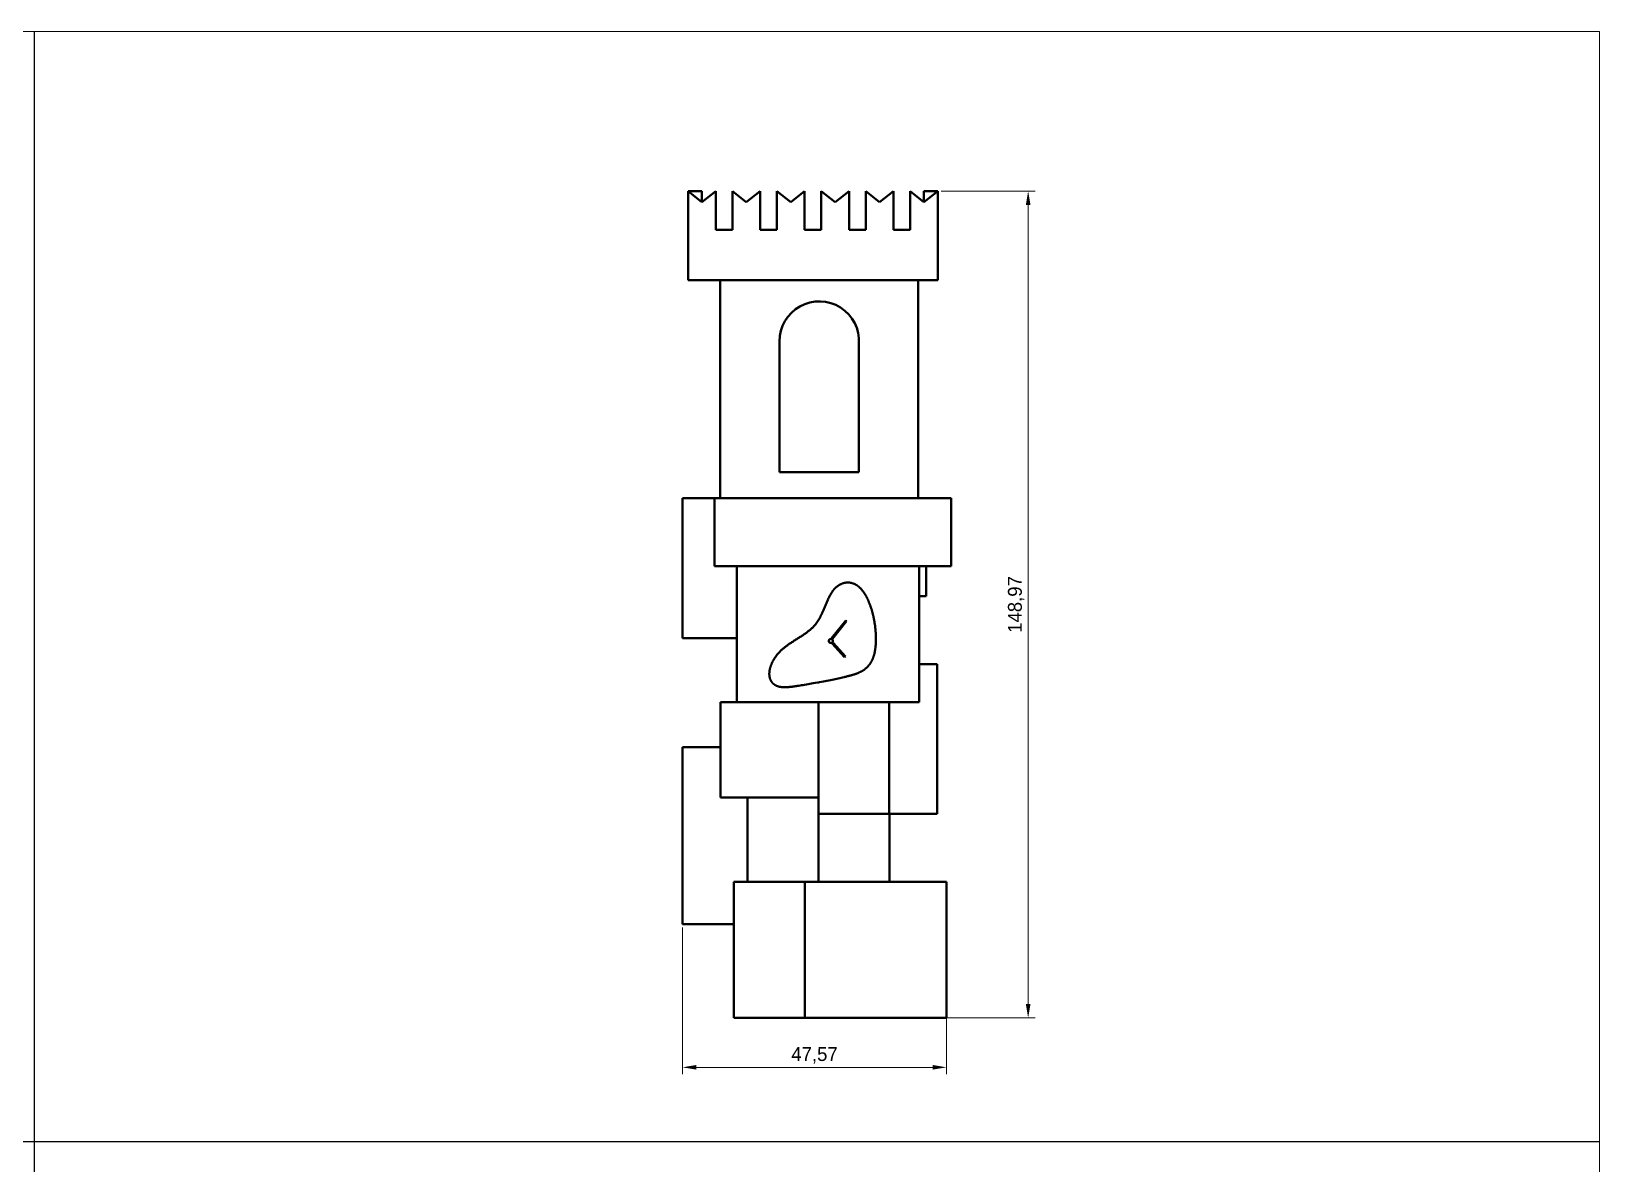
# Model space of a CAD drawing. Header units: millimetres. Extents: x 20 to 584, y 10 to 410.
# Drawn here: x 301.5 to 584, y 206 to 410 of the extents above; entities that cross this region are included whole.
import ezdxf

# ---------------------------------------------------------------- set-up
doc = ezdxf.new("R2010")
doc.units = ezdxf.units.MM
doc.layers.add('几何', color=7, linetype='Continuous')
doc.layers.add('边界', color=7, linetype='Continuous')
doc.dimstyles.new('ISO-25', dxfattribs={"dimtxt": 2.5, "dimasz": 2.5, "dimexe": 1.25, "dimexo": 0.625, "dimtad": 1, "dimtxsty": 'Standard', "dimcen": 2.5, "dimadec": 0, "dimazin": 0, "dimtfac": 1, "dimtmove": 0, "dimatfit": 3, "dimfxl": 1, "dimarcsym": 0})

# ---------------------------------------------------------------- blocks, each defined once
blk = doc.blocks.new('*D6')
at = {"color": 0, "lineweight": 15, "transparency": 16777216}
for p, q in [((465.41, 381.22), (482.31, 381.22)), ((481.06, 378.72), (481.06, 234.76)), ((465.41, 232.26), (482.31, 232.26))]:
    blk.add_line(p, q, dxfattribs=at)
at = {"color": 0, "transparency": 16777216}
for points in [[(480.64, 378.72), (481.48, 378.72), (481.06, 381.22)], [(480.64, 234.76), (481.48, 234.76), (481.06, 232.26)]]:
    blk.add_solid(points, dxfattribs=at)
at = {"layer": 'Defpoints', "color": 0, "transparency": 16777216}
for p in [(464.79, 381.22), (464.79, 232.26), (481.06, 232.26)]:
    blk.add_point(p, dxfattribs=at)
at = {"color": 0, "transparency": 16777216, "insert": (478.9, 306.74), "char_height": 2.5, "attachment_point": 5, "rotation": 90}
blk.add_mtext('148,97', dxfattribs=at)
blk = doc.blocks.new('*D7')
at = {"color": 0, "lineweight": 15, "transparency": 16777216}
for p, q in [((418.79, 248.55), (418.79, 222.1)), ((466.35, 248.55), (466.35, 222.1)), ((421.29, 223.35), (463.85, 223.35))]:
    blk.add_line(p, q, dxfattribs=at)
at = {"color": 0, "transparency": 16777216}
for points in [[(421.29, 223.77), (421.29, 222.94), (418.79, 223.35)], [(463.85, 223.77), (463.85, 222.94), (466.35, 223.35)]]:
    blk.add_solid(points, dxfattribs=at)
at = {"layer": 'Defpoints', "color": 0, "transparency": 16777216}
for p in [(418.79, 249.17), (466.35, 249.17), (466.35, 223.35)]:
    blk.add_point(p, dxfattribs=at)
at = {"color": 0, "transparency": 16777216, "insert": (442.57, 225.51), "char_height": 2.5, "attachment_point": 5}
blk.add_mtext('47,57', dxfattribs=at)

msp = doc.modelspace()

# ---------------------------------------------------------------- linework, layer by layer
for p, q in [((302, 410), (302, 10)), ((20, 210), (584, 210))]:
    msp.add_line(p, q)
at = {"layer": '几何', "linetype": 'Continuous', "lineweight": 40}
for p, q in [((419.787, 381.224), (419.787, 365.152)), ((419.787, 381.224), (422.287, 381.224)), ((422.287, 379.224), (419.787, 381.224)), ((422.287, 381.224), (422.287, 379.224)), ((422.287, 379.224), (424.787, 381.224)), ((424.787, 381.224), (424.787, 374.224)), ((427.787, 381.224), (427.787, 374.224)), ((430.287, 379.224), (427.787, 381.224)), ((430.287, 379.224), (432.787, 381.224)), ((432.787, 381.224), (432.787, 374.224)), ((438.287, 379.224), (435.787, 381.224)), ((435.787, 381.224), (435.787, 374.224)), ((438.287, 379.224), (440.787, 381.224)), ((440.787, 381.224), (440.787, 374.224)), ((446.287, 379.224), (443.787, 381.224)), ((443.787, 381.224), (443.787, 374.224)), ((446.287, 379.224), (448.787, 381.224)), ((448.787, 381.224), (448.787, 374.224)), ((454.287, 379.224), (451.787, 381.224)), ((451.787, 381.224), (451.787, 374.224)), ((454.287, 379.224), (456.787, 381.224)), ((456.787, 381.224), (456.787, 374.224)), ((462.287, 379.224), (459.787, 381.224)), ((459.787, 381.224), (459.787, 374.224)), ((462.287, 379.224), (464.787, 381.224)), ((462.287, 379.224), (462.287, 381.224)), ((462.287, 381.224), (464.787, 381.224)), ((464.787, 381.224), (464.787, 365.152)), ((424.787, 374.224), (427.787, 374.224)), ((432.787, 374.224), (435.787, 374.224)), ((440.787, 374.224), (443.787, 374.224)), ((448.787, 374.224), (451.787, 374.224)), ((456.787, 374.224), (459.787, 374.224)), ((419.787, 365.152), (425.597, 365.152)), ((425.597, 365.152), (461.239, 365.152)), ((425.597, 365.152), (425.597, 325.921)), ((461.239, 365.152), (464.787, 365.152)), ((461.239, 365.152), (461.239, 325.921)), ((436.266, 354.147), (436.266, 330.557)), ((450.579, 353.748), (450.579, 330.557)), ((436.266, 330.557), (450.579, 330.557)), ((418.787, 325.885), (424.549, 325.885)), ((418.787, 325.885), (418.787, 300.666)), ((424.549, 325.921), (424.549, 325.885)), ((424.549, 325.921), (425.597, 325.921)), ((424.549, 325.885), (424.549, 313.661)), ((425.597, 325.921), (461.239, 325.921)), ((425.597, 325.921), (461.239, 325.921)), ((461.239, 325.921), (467.213, 325.921)), ((467.213, 325.921), (467.213, 313.661)), ((424.549, 313.661), (462.677, 313.661)), ((428.595, 313.661), (428.595, 300.666)), ((461.451, 313.661), (461.451, 308.267)), ((462.677, 313.661), (462.677, 308.267)), ((462.677, 313.661), (467.213, 313.661)), ((461.451, 308.267), (461.451, 296.007)), ((461.451, 308.267), (462.677, 308.267)), ((445.636, 300.666), (448.21, 303.853)), ((448.359, 303.733), (445.785, 300.545)), ((448.21, 303.853), (448.359, 303.733)), ((418.787, 300.666), (428.595, 300.666)), ((428.595, 300.666), (428.595, 289.141)), ((445.636, 300.666), (445.785, 300.545)), ((445.758, 299.685), (445.942, 299.85)), ((445.758, 299.685), (447.965, 297.233)), ((448.149, 297.398), (445.942, 299.85)), ((447.965, 297.233), (448.149, 297.398)), ((461.451, 296.007), (464.639, 296.007)), ((461.451, 296.007), (461.451, 289.141)), ((464.639, 296.007), (464.639, 269.035)), ((425.613, 289.141), (428.595, 289.141)), ((425.613, 289.141), (425.613, 281.05)), ((428.595, 289.141), (443.267, 289.141)), ((443.267, 289.141), (443.267, 269.035)), ((443.267, 289.141), (456.018, 289.141)), ((456.018, 289.141), (461.451, 289.141)), ((456.018, 289.141), (456.018, 269.035)), ((418.787, 281.05), (425.613, 281.05)), ((418.787, 281.05), (418.787, 249.174)), ((425.613, 281.05), (425.613, 271.978)), ((425.613, 271.978), (443.267, 271.978)), ((430.517, 271.978), (430.517, 256.776)), ((443.267, 269.035), (443.267, 256.776)), ((443.267, 269.035), (456.018, 269.035)), ((443.306, 269.035), (443.306, 256.776)), ((456.018, 269.035), (456.057, 269.035)), ((456.057, 269.035), (464.639, 269.035)), ((456.057, 269.035), (456.057, 256.776)), ((428.065, 256.776), (440.815, 256.776)), ((428.065, 256.776), (428.065, 249.174)), ((440.815, 256.776), (440.815, 232.256)), ((440.815, 256.776), (440.855, 256.776)), ((440.855, 256.776), (440.855, 232.256)), ((440.855, 256.776), (443.306, 256.776)), ((443.306, 256.776), (456.057, 256.776)), ((456.057, 256.776), (466.355, 256.776)), ((466.355, 256.776), (466.355, 232.256)), ((418.787, 249.174), (428.065, 249.174)), ((428.065, 249.174), (428.065, 232.256)), ((440.815, 249.174), (440.855, 249.174)), ((428.065, 232.256), (440.815, 232.256)), ((440.815, 232.256), (440.855, 232.256)), ((440.855, 232.256), (466.355, 232.256))]:
    msp.add_line(p, q, dxfattribs=at)
at = {"layer": '几何', "linetype": 'Continuous', "lineweight": 40, "flags": 128}
for points in [[(445.304, 308.267), (445.282, 308.225), (445.237, 308.137), (445.193, 308.049), (445.15, 307.961), (445.101, 307.858), (445.053, 307.756), (445.006, 307.653), (444.959, 307.55), (444.898, 307.411), (444.837, 307.273), (444.778, 307.134), (444.719, 306.995), (444.66, 306.855), (444.602, 306.716), (444.544, 306.576), (444.486, 306.437), (444.427, 306.298), (444.369, 306.158), (444.311, 306.019), (444.252, 305.88), (444.192, 305.741), (444.132, 305.602), (444.071, 305.464), (444.025, 305.361), (443.978, 305.258), (443.931, 305.155), (443.883, 305.052), (443.835, 304.95), (443.785, 304.848), (443.735, 304.746), (443.684, 304.645), (443.643, 304.564), (443.601, 304.483), (443.558, 304.403), (443.515, 304.323), (443.471, 304.244), (443.428, 304.169), (443.386, 304.095), (443.342, 304.021), (443.307, 303.962)], [(451.856, 308.267), (451.851, 308.276), (451.808, 308.353), (451.763, 308.43), (451.718, 308.507), (451.672, 308.583), (451.625, 308.659), (451.577, 308.734), (451.538, 308.794), (451.498, 308.853), (451.458, 308.912), (451.418, 308.97), (451.376, 309.028), (451.339, 309.08), (451.301, 309.13), (451.263, 309.181), (451.224, 309.23), (451.185, 309.28), (451.145, 309.329), (451.105, 309.378), (451.064, 309.426), (451.022, 309.474), (450.979, 309.521), (450.936, 309.568), (450.893, 309.615), (450.846, 309.662), (450.799, 309.71), (450.752, 309.756), (450.703, 309.802), (450.654, 309.847), (450.604, 309.891), (450.554, 309.934), (450.503, 309.977), (450.461, 310.01), (450.419, 310.043), (450.377, 310.075), (450.334, 310.106), (450.29, 310.137), (450.244, 310.169), (450.198, 310.2), (450.151, 310.23), (450.104, 310.259), (450.056, 310.287), (450.01, 310.314), (449.963, 310.339), (449.916, 310.364), (449.868, 310.389), (449.821, 310.412), (449.772, 310.434), (449.724, 310.456), (449.675, 310.477), (449.625, 310.497), (449.575, 310.516), (449.525, 310.534), (449.475, 310.552), (449.424, 310.568), (449.373, 310.583), (449.322, 310.598), (449.276, 310.61), (449.229, 310.622), (449.183, 310.632), (449.136, 310.642), (449.088, 310.652), (449.041, 310.66), (448.992, 310.668), (448.942, 310.675), (448.893, 310.681), (448.843, 310.686), (448.793, 310.69), (448.744, 310.694), (448.694, 310.697), (448.644, 310.698), (448.594, 310.699), (448.544, 310.699), (448.494, 310.698), (448.444, 310.696), (448.394, 310.693), (448.345, 310.69), (448.295, 310.685), (448.25, 310.68), (448.205, 310.675), (448.161, 310.668), (448.116, 310.661), (448.072, 310.654), (448.027, 310.645), (447.97, 310.633), (447.913, 310.62), (447.857, 310.606), (447.8, 310.591), (447.744, 310.575), (447.689, 310.557), (447.633, 310.539), (447.578, 310.519), (447.524, 310.498), (447.469, 310.477), (447.416, 310.454), (447.362, 310.43), (447.317, 310.409), (447.273, 310.388), (447.228, 310.366), (447.184, 310.343), (447.141, 310.319), (447.096, 310.294), (447.051, 310.268), (447.007, 310.241), (446.963, 310.214), (446.919, 310.186), (446.876, 310.157), (446.825, 310.122), (446.774, 310.086), (446.724, 310.049), (446.675, 310.012), (446.626, 309.973), (446.578, 309.934), (446.531, 309.894), (446.484, 309.853), (446.438, 309.812), (446.392, 309.77), (446.344, 309.724), (446.297, 309.677), (446.25, 309.629), (446.204, 309.581), (446.159, 309.532), (446.12, 309.49), (446.082, 309.446), (446.045, 309.403), (446.008, 309.358), (445.971, 309.314), (445.936, 309.269), (445.9, 309.223), (445.865, 309.177), (445.82, 309.115), (445.775, 309.053), (445.731, 308.99), (445.688, 308.926), (445.646, 308.862), (445.605, 308.797), (445.565, 308.731), (445.525, 308.666), (445.486, 308.6), (445.448, 308.533), (445.411, 308.466), (445.374, 308.399), (445.327, 308.312), (445.304, 308.267)], [(452.542, 296.007), (452.582, 296.064), (452.621, 296.122), (452.652, 296.17), (452.684, 296.218), (452.714, 296.267), (452.744, 296.317), (452.773, 296.367), (452.801, 296.417), (452.829, 296.468), (452.857, 296.519), (452.885, 296.572), (452.912, 296.626), (452.938, 296.681), (452.964, 296.735), (452.989, 296.791), (453.014, 296.846), (453.038, 296.902), (453.061, 296.958), (453.083, 297.014), (453.105, 297.07), (453.127, 297.126), (453.147, 297.183), (453.174, 297.259), (453.2, 297.336), (453.224, 297.413), (453.248, 297.49), (453.271, 297.567), (453.293, 297.645), (453.314, 297.722), (453.334, 297.8), (453.354, 297.879), (453.373, 297.963), (453.392, 298.047), (453.41, 298.132), (453.428, 298.216), (453.444, 298.301), (453.46, 298.386), (453.477, 298.486), (453.493, 298.586), (453.509, 298.687), (453.523, 298.787), (453.536, 298.888), (453.548, 298.989), (453.56, 299.09), (453.571, 299.191), (453.58, 299.293), (453.589, 299.394), (453.597, 299.495), (453.604, 299.596), (453.611, 299.698), (453.616, 299.799), (453.621, 299.901), (453.626, 300.028), (453.63, 300.155), (453.633, 300.282), (453.635, 300.409), (453.636, 300.536), (453.635, 300.662), (453.634, 300.789), (453.632, 300.916), (453.628, 301.043), (453.624, 301.17), (453.619, 301.297), (453.613, 301.424), (453.605, 301.558), (453.597, 301.693), (453.587, 301.827), (453.577, 301.962), (453.565, 302.096), (453.553, 302.23), (453.54, 302.364), (453.525, 302.499), (453.508, 302.646), (453.49, 302.793), (453.471, 302.941), (453.451, 303.088), (453.43, 303.235), (453.407, 303.382), (453.383, 303.528), (453.359, 303.675), (453.333, 303.821), (453.306, 303.967), (453.278, 304.113), (453.249, 304.258), (453.224, 304.375), (453.199, 304.491), (453.174, 304.607), (453.147, 304.723), (453.12, 304.839), (453.092, 304.954), (453.064, 305.069), (453.034, 305.184), (453.004, 305.299), (452.973, 305.414), (452.941, 305.529), (452.909, 305.643), (452.875, 305.757), (452.841, 305.871), (452.806, 305.985), (452.775, 306.083), (452.743, 306.181), (452.711, 306.279), (452.678, 306.377), (452.644, 306.475), (452.61, 306.572), (452.575, 306.669), (452.539, 306.766), (452.502, 306.863), (452.465, 306.959), (452.426, 307.056), (452.387, 307.152), (452.353, 307.234), (452.319, 307.316), (452.283, 307.397), (452.247, 307.479), (452.211, 307.56), (452.174, 307.641), (452.136, 307.721), (452.097, 307.802), (452.058, 307.881), (452.018, 307.961), (451.978, 308.04), (451.936, 308.119), (451.894, 308.197), (451.856, 308.267)], [(443.307, 303.962), (443.298, 303.948), (443.253, 303.875), (443.208, 303.803), (443.161, 303.731), (443.114, 303.659), (443.066, 303.588), (443.017, 303.518), (442.968, 303.448), (442.917, 303.379), (442.875, 303.323), (442.833, 303.268), (442.79, 303.213), (442.746, 303.159), (442.702, 303.105), (442.647, 303.04), (442.591, 302.976), (442.534, 302.913), (442.477, 302.85), (442.419, 302.788), (442.36, 302.726), (442.301, 302.666), (442.24, 302.606), (442.18, 302.547), (442.118, 302.488), (442.056, 302.43), (441.993, 302.373), (441.929, 302.315), (441.863, 302.257), (441.798, 302.2), (441.731, 302.144), (441.662, 302.086), (441.592, 302.029), (441.521, 301.972), (441.45, 301.916), (441.378, 301.86), (441.288, 301.791), (441.198, 301.723), (441.107, 301.656), (441.015, 301.589), (440.922, 301.523), (440.829, 301.457), (440.736, 301.392), (440.642, 301.328), (440.517, 301.243), (440.391, 301.159), (440.265, 301.076), (440.139, 300.993), (440.012, 300.911), (439.885, 300.829), (439.758, 300.748), (439.63, 300.667), (439.628, 300.666)], [(439.628, 300.666), (439.502, 300.586), (439.359, 300.496), (439.216, 300.405), (439.073, 300.315), (438.93, 300.224), (438.787, 300.133), (438.645, 300.041), (438.503, 299.949), (438.362, 299.856), (438.221, 299.762), (438.126, 299.698), (438.032, 299.634), (437.939, 299.569), (437.846, 299.504), (437.753, 299.438), (437.661, 299.372), (437.569, 299.305), (437.489, 299.246), (437.409, 299.186), (437.33, 299.125), (437.252, 299.064), (437.174, 299.003), (437.096, 298.94), (437.019, 298.877), (436.943, 298.813), (436.867, 298.748), (436.792, 298.683), (436.718, 298.617), (436.644, 298.55), (436.585, 298.496), (436.527, 298.441), (436.47, 298.386), (436.413, 298.33), (436.357, 298.273), (436.298, 298.214), (436.241, 298.154), (436.184, 298.093), (436.128, 298.032), (436.072, 297.97), (436.017, 297.907), (435.963, 297.843), (435.909, 297.779), (435.856, 297.715), (435.804, 297.65), (435.756, 297.588), (435.708, 297.525), (435.66, 297.462), (435.613, 297.399), (435.567, 297.335), (435.522, 297.27), (435.477, 297.205), (435.433, 297.14), (435.39, 297.073), (435.347, 297.006), (435.305, 296.939), (435.263, 296.871)], [(435.263, 296.871), (435.219, 296.797), (435.176, 296.723), (435.134, 296.648), (435.092, 296.572), (435.052, 296.496), (435.013, 296.419), (434.974, 296.342), (434.937, 296.264), (434.9, 296.186), (434.874, 296.127), (434.848, 296.068), (434.822, 296.009), (434.798, 295.949), (434.774, 295.889), (434.75, 295.829), (434.727, 295.768), (434.705, 295.707), (434.684, 295.646), (434.663, 295.585), (434.643, 295.523), (434.624, 295.462), (434.604, 295.395), (434.586, 295.328), (434.568, 295.261), (434.551, 295.194), (434.535, 295.127), (434.52, 295.059), (434.506, 294.991), (434.493, 294.922), (434.483, 294.863), (434.473, 294.804), (434.465, 294.745), (434.457, 294.685), (434.45, 294.625), (434.445, 294.566), (434.44, 294.506), (434.436, 294.446), (434.433, 294.386), (434.431, 294.326), (434.43, 294.266), (434.43, 294.206), (434.431, 294.156), (434.433, 294.106), (434.436, 294.056), (434.439, 294.006), (434.444, 293.956), (434.449, 293.909), (434.454, 293.861), (434.461, 293.813), (434.468, 293.766), (434.476, 293.719), (434.485, 293.671), (434.495, 293.624), (434.506, 293.578), (434.517, 293.531), (434.53, 293.485), (434.541, 293.446), (434.553, 293.408), (434.565, 293.37), (434.578, 293.332), (434.592, 293.294), (434.606, 293.257), (434.623, 293.216), (434.64, 293.176), (434.658, 293.136), (434.677, 293.097), (434.696, 293.057), (434.716, 293.019), (434.735, 292.985), (434.754, 292.952), (434.773, 292.92), (434.793, 292.887), (434.814, 292.855), (434.835, 292.824), (434.857, 292.793), (434.879, 292.762), (434.902, 292.732), (434.926, 292.702), (434.95, 292.672), (434.974, 292.643), (435.001, 292.613), (435.028, 292.584), (435.055, 292.555), (435.083, 292.526), (435.112, 292.498), (435.141, 292.471), (435.17, 292.446), (435.198, 292.421), (435.228, 292.397), (435.257, 292.373), (435.287, 292.35), (435.318, 292.327), (435.349, 292.305), (435.38, 292.283), (435.412, 292.262), (435.444, 292.242), (435.476, 292.222), (435.509, 292.203), (435.544, 292.183), (435.579, 292.164), (435.614, 292.146), (435.65, 292.128), (435.686, 292.111), (435.723, 292.094), (435.766, 292.076), (435.809, 292.058), (435.853, 292.041), (435.897, 292.025), (435.941, 292.01), (435.986, 291.996), (436.031, 291.982), (436.076, 291.969), (436.121, 291.957), (436.166, 291.946), (436.223, 291.933), (436.28, 291.921), (436.338, 291.909), (436.395, 291.899), (436.457, 291.889), (436.52, 291.88), (436.582, 291.873), (436.644, 291.866), (436.707, 291.859), (436.77, 291.854), (436.833, 291.85), (436.896, 291.846), (436.959, 291.843), (437.037, 291.84), (437.116, 291.839), (437.195, 291.838), (437.274, 291.838), (437.353, 291.839), (437.433, 291.841), (437.513, 291.844), (437.592, 291.847), (437.687, 291.852), (437.781, 291.858), (437.875, 291.864), (437.969, 291.872), (438.064, 291.88), (438.181, 291.891), (438.299, 291.903), (438.417, 291.916), (438.534, 291.93), (438.668, 291.946), (438.802, 291.964), (438.936, 291.982), (439.069, 292.001), (439.203, 292.02), (439.337, 292.04), (439.47, 292.06), (439.723, 292.099), (439.976, 292.139), (440.229, 292.179), (440.481, 292.22), (440.792, 292.271), (441.103, 292.323), (441.413, 292.376), (441.723, 292.429), (442.034, 292.483), (442.344, 292.538), (442.716, 292.605), (443.087, 292.673), (443.307, 292.714)], [(443.307, 292.714), (443.459, 292.742), (443.83, 292.812), (444.201, 292.884), (444.511, 292.944), (444.82, 293.005), (445.128, 293.066), (445.437, 293.129), (445.746, 293.192), (446.054, 293.256), (446.319, 293.311), (446.583, 293.368), (446.848, 293.424), (447.112, 293.482), (447.376, 293.54), (447.64, 293.599), (447.904, 293.659), (448.057, 293.695), (448.209, 293.73), (448.361, 293.766), (448.514, 293.803), (448.635, 293.834), (448.757, 293.864), (448.878, 293.896), (448.999, 293.928), (449.12, 293.961), (449.22, 293.989), (449.321, 294.017), (449.421, 294.047), (449.521, 294.077), (449.62, 294.108), (449.72, 294.14), (449.82, 294.173), (449.92, 294.207), (450.019, 294.243), (450.093, 294.27), (450.167, 294.297), (450.241, 294.326), (450.314, 294.355), (450.392, 294.387), (450.469, 294.419), (450.546, 294.453), (450.622, 294.487), (450.698, 294.522), (450.761, 294.552), (450.824, 294.583), (450.886, 294.614), (450.948, 294.647), (451.009, 294.68), (451.07, 294.713), (451.131, 294.748), (451.191, 294.783), (451.251, 294.819), (451.31, 294.856), (451.369, 294.894), (451.427, 294.932), (451.487, 294.973), (451.547, 295.016), (451.606, 295.059), (451.65, 295.092), (451.694, 295.125), (451.737, 295.16), (451.78, 295.194), (451.833, 295.239), (451.886, 295.284), (451.938, 295.331), (451.99, 295.378), (452.041, 295.426), (452.09, 295.475), (452.139, 295.525), (452.187, 295.575), (452.235, 295.626), (452.281, 295.678), (452.327, 295.731), (452.372, 295.785), (452.415, 295.839), (452.458, 295.894), (452.5, 295.95), (452.541, 296.007), (452.542, 296.007)]]:
    msp.add_lwpolyline(points, dxfattribs=at)
at = {"layer": '几何', "linetype": 'Continuous', "lineweight": 40}
msp.add_circle((445.513, 300.175), 0.368, dxfattribs=at)
msp.add_arc((443.429, 354.192), 7.163, 356.44636, 180.35982, dxfattribs=at)
at = {"layer": '边界', "linetype": 'Continuous', "lineweight": 15}
for p, q in [((584, 410), (20, 410)), ((584, 10), (584, 410)), ((579, 210), (584, 210))]:
    msp.add_line(p, q, dxfattribs=at)

# ---------------------------------------------------------------- dimensions: what is measured, and where the dimension line sits
dim = msp.add_linear_dim(base=(481.061, 232.256), p1=(464.787, 381.224), p2=(464.787, 232.256), angle=90, dimstyle='ISO-25', override={"dimgap": 0.7, "dimrnd": 0.01, "dimadec": 2, "dimfrac": 2, "dimlwd": 15, "dimlwe": 15})
dim.commit()
dim.dimension.update_dxf_attribs({"geometry": '*D6', "text_midpoint": (478.903, 306.74)})
dim = msp.add_linear_dim(base=(466.355, 223.352), p1=(418.787, 249.174), p2=(466.355, 249.174), dimstyle='ISO-25', override={"dimgap": 0.7, "dimrnd": 0.01, "dimadec": 2, "dimfrac": 2, "dimlwd": 15, "dimlwe": 15})
dim.commit()
dim.dimension.update_dxf_attribs({"geometry": '*D7', "text_midpoint": (442.571, 225.51)})

doc.saveas('drawing.dxf')
